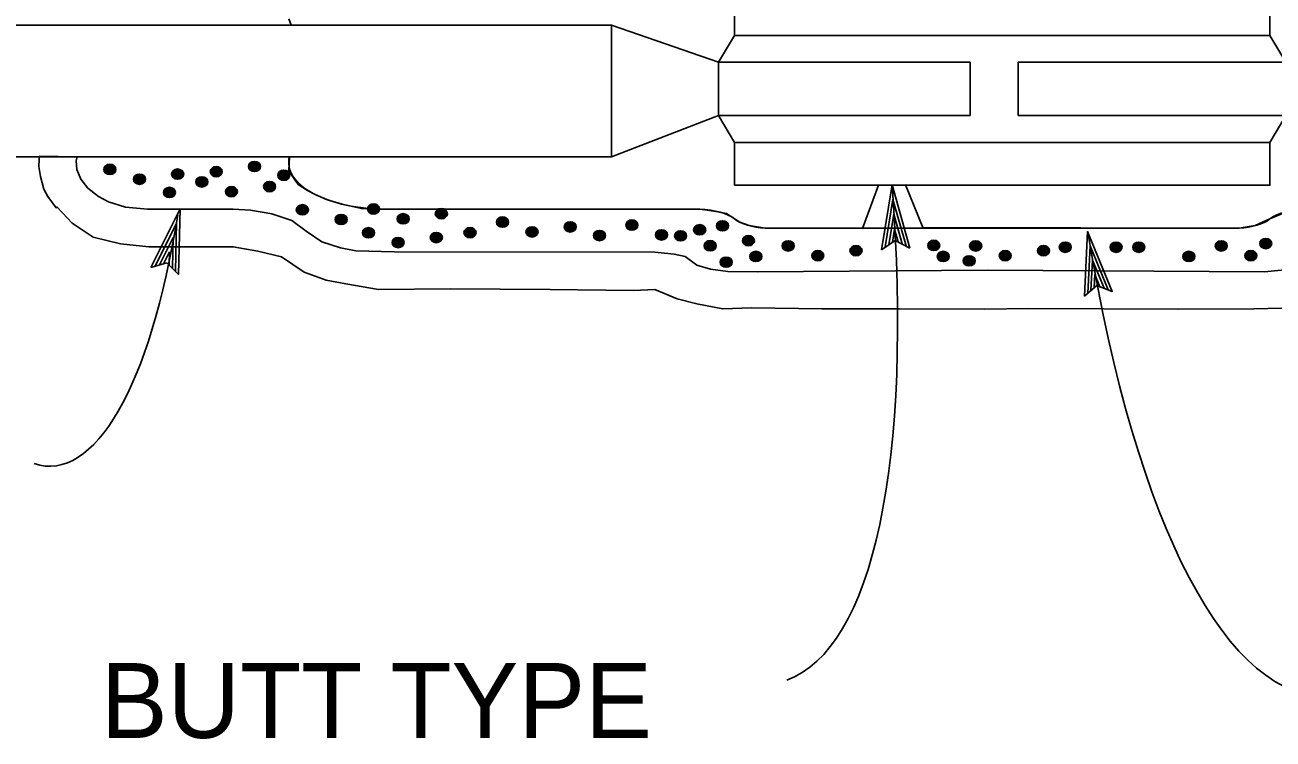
# Model space of a CAD drawing. Extents: x -893 to 867, y -474 to 712.
# Drawn here: x 85.2 to 201.8, y 166 to 232.7 of the extents above; entities that cross this region are included whole.
import ezdxf

# ---------------------------------------------------------------- set-up
doc = ezdxf.new("R2010")
doc.units = 0
for name, color, linetype in [('56 Stage 3 Anno', 7, 'Continuous'), ('57 Undefined', 7, 'Continuous'), ('59 Sndwall Anno', 7, 'Continuous'), ('60 Nongeo Data', 7, 'Continuous')]:
    doc.layers.add(name, color=color, linetype=linetype)

msp = doc.modelspace()

# ---------------------------------------------------------------- linework, layer by layer
at = {"layer": '56 Stage 3 Anno'}
for p, q in [((166.18, 217.82), (165.19, 211.75)), ((167.85, 211.9), (166.18, 217.82)), ((166.18, 217.82), (166.18, 217.82)), ((166.25, 216.43), (165.53, 212.01)), ((167.49, 212.1), (166.26, 216.44)), ((96.95, 210.07), (99.68, 215.58)), ((99.68, 215.58), (99.54, 209.44)), ((99.68, 215.58), (99.68, 215.58)), ((166.34, 215.06), (165.87, 212.2)), ((167.11, 212.31), (166.34, 215.06)), ((97.35, 210.2), (99.35, 214.24)), ((99.35, 214.23), (99.25, 209.75)), ((166.41, 213.68), (166.21, 212.46)), ((166.76, 212.47), (166.41, 213.68)), ((97.75, 210.34), (99.02, 212.9)), ((99.02, 212.9), (98.96, 210.01)), ((165.19, 211.75), (166.47, 212.62)), ((166.47, 212.62), (167.85, 211.9)), ((98.13, 210.43), (98.69, 211.56)), ((98.69, 211.56), (98.66, 210.32)), ((165.19, 211.75), (165.19, 211.75)), ((167.85, 211.9), (167.85, 211.9)), ((98.44, 210.53), (96.95, 210.07)), ((96.95, 210.07), (96.95, 210.07)), ((99.54, 209.44), (98.44, 210.53)), ((99.54, 209.44), (99.54, 209.44))]:
    msp.add_line(p, q, dxfattribs=at)
msp.add_lwpolyline([(184.15, 207.4), (184.43, 213.44), (186.74, 207.85), (186.36, 208), (184.67, 212.1), (184.46, 207.67), (184.76, 207.93), (184.9, 210.76), (185.98, 208.15), (185.6, 208.29), (185.13, 209.43), (185.07, 208.2), (185.31, 208.4), (186.74, 207.85), (185.31, 208.4)], close=True, dxfattribs=at)
for centre, major_axis, ratio, start_param, end_param in [((136.11, 252.2), (19.52, -80.87), 0.291204, 0.030339, 1.062597), ((86.61, 239.02), (0.96, -47.5), 0.302638, 6.176694, 7.317623), ((208.35, 259.13), (-1.8, -89.16), 0.300761, 5.259428, 6.307728)]:
    msp.add_ellipse(centre, major_axis=major_axis, ratio=ratio, start_param=start_param, end_param=end_param, dxfattribs=at)
at = {"layer": '59 Sndwall Anno'}
for centre, major_axis in [((93.12, 219.25), (-0.564, 0)), ((93.12, 219.25), (-0.497, 0)), ((93.12, 219.25), (-0.429, 0)), ((93.12, 219.25), (-0.361, 0)), ((93.12, 219.25), (-0.294, 0)), ((93.12, 219.25), (-0.226, 0)), ((93.12, 219.25), (-0.158, 0)), ((93.12, 219.25), (-0.0677, 0)), ((99.45, 218.81), (-0.564, 0)), ((99.45, 218.81), (-0.497, 0)), ((99.45, 218.81), (-0.429, 0)), ((103.06, 219.04), (-0.564, 0)), ((103.06, 219.04), (-0.497, 0)), ((103.06, 219.04), (-0.429, 0)), ((103.06, 219.04), (-0.361, 0)), ((103.06, 219.04), (-0.294, 0)), ((103.06, 219.04), (-0.226, 0)), ((103.06, 219.04), (-0.158, 0)), ((106.63, 219.52), (-0.564, 0)), ((106.63, 219.52), (-0.497, 0)), ((106.63, 219.52), (-0.429, 0)), ((106.63, 219.52), (-0.361, 0)), ((106.63, 219.52), (-0.294, 0)), ((106.63, 219.52), (-0.226, 0)), ((106.63, 219.52), (-0.158, 0)), ((106.63, 219.52), (-0.0677, 0)), ((109.36, 218.7), (-0.564, 0)), ((95.89, 218.33), (-0.564, 0)), ((95.89, 218.33), (-0.497, 0)), ((95.89, 218.33), (-0.429, 0)), ((95.89, 218.33), (-0.361, 0)), ((95.89, 218.33), (-0.294, 0)), ((95.89, 218.33), (-0.226, 0)), ((95.89, 218.33), (-0.158, 0)), ((95.89, 218.33), (-0.0677, 0)), ((99.45, 218.81), (-0.361, 0)), ((99.45, 218.81), (-0.294, 0)), ((99.45, 218.81), (-0.226, 0)), ((99.45, 218.81), (-0.158, 0)), ((99.45, 218.81), (-0.0677, 0)), ((101.71, 218.08), (-0.564, 0)), ((101.71, 218.08), (-0.497, 0)), ((101.71, 218.08), (-0.429, 0)), ((101.71, 218.08), (-0.361, 0)), ((101.71, 218.08), (-0.294, 0)), ((101.71, 218.08), (-0.226, 0)), ((101.71, 218.08), (-0.158, 0)), ((101.71, 218.08), (-0.0677, 0)), ((103.06, 219.04), (-0.0677, 0)), ((108.04, 217.64), (-0.564, 0)), ((108.04, 217.64), (-0.497, 0)), ((108.04, 217.64), (-0.429, 0)), ((109.36, 218.7), (-0.497, 0)), ((109.36, 218.7), (-0.429, 0)), ((109.36, 218.7), (-0.361, 0)), ((109.36, 218.7), (-0.294, 0)), ((109.36, 218.7), (-0.226, 0)), ((109.36, 218.7), (-0.158, 0)), ((109.36, 218.7), (-0.0677, 0)), ((98.68, 217.1), (-0.564, 0)), ((98.68, 217.1), (-0.497, 0)), ((98.68, 217.1), (-0.429, 0)), ((98.68, 217.1), (-0.361, 0)), ((98.68, 217.1), (-0.294, 0)), ((98.68, 217.1), (-0.226, 0)), ((98.68, 217.1), (-0.158, 0)), ((98.68, 217.1), (-0.0677, 0)), ((104.47, 217.17), (-0.564, 0)), ((104.47, 217.17), (-0.497, 0)), ((104.47, 217.17), (-0.429, 0)), ((104.47, 217.17), (-0.361, 0)), ((104.47, 217.17), (-0.294, 0)), ((104.47, 217.17), (-0.226, 0)), ((104.47, 217.17), (-0.158, 0)), ((104.47, 217.17), (-0.0677, 0)), ((108.04, 217.64), (-0.361, 0)), ((108.04, 217.64), (-0.294, 0)), ((108.04, 217.64), (-0.226, 0)), ((108.04, 217.64), (-0.158, 0)), ((108.04, 217.64), (-0.0677, 0)), ((111.1, 215.48), (-0.564, 0)), ((111.1, 215.48), (-0.497, 0)), ((111.1, 215.48), (-0.429, 0)), ((111.1, 215.48), (-0.361, 0)), ((111.1, 215.48), (-0.294, 0)), ((111.1, 215.48), (-0.226, 0)), ((117.75, 215.55), (-0.564, 0)), ((117.75, 215.55), (-0.497, 0)), ((117.75, 215.55), (-0.429, 0)), ((117.75, 215.55), (-0.361, 0)), ((117.75, 215.55), (-0.294, 0)), ((117.75, 215.55), (-0.226, 0)), ((117.75, 215.55), (-0.158, 0)), ((111.1, 215.48), (-0.158, 0)), ((111.1, 215.48), (-0.0677, 0)), ((114.72, 214.57), (-0.564, 0)), ((114.72, 214.57), (-0.497, 0)), ((114.72, 214.57), (-0.429, 0)), ((114.72, 214.57), (-0.361, 0)), ((114.72, 214.57), (-0.294, 0)), ((114.72, 214.57), (-0.226, 0)), ((114.72, 214.57), (-0.158, 0)), ((114.72, 214.57), (-0.0677, 0)), ((117.75, 215.55), (-0.0677, 0)), ((120.51, 214.64), (-0.564, 0)), ((120.51, 214.64), (-0.497, 0)), ((120.51, 214.64), (-0.429, 0)), ((120.51, 214.64), (-0.361, 0)), ((120.51, 214.64), (-0.294, 0)), ((120.51, 214.64), (-0.226, 0)), ((120.51, 214.64), (-0.158, 0)), ((120.51, 214.64), (-0.0677, 0)), ((124.08, 215.11), (-0.564, 0)), ((124.08, 215.11), (-0.497, 0)), ((124.08, 215.11), (-0.429, 0)), ((124.08, 215.11), (-0.361, 0)), ((124.08, 215.11), (-0.294, 0)), ((124.08, 215.11), (-0.226, 0)), ((124.08, 215.11), (-0.158, 0)), ((124.08, 215.11), (-0.0677, 0)), ((129.79, 214.33), (-0.564, 0)), ((129.79, 214.33), (-0.497, 0)), ((129.79, 214.33), (-0.429, 0)), ((129.79, 214.33), (-0.361, 0)), ((129.79, 214.33), (-0.294, 0)), ((129.79, 214.33), (-0.226, 0)), ((141.88, 214.05), (-0.564, 0)), ((117.28, 213.33), (-0.564, 0)), ((117.28, 213.33), (-0.497, 0)), ((117.28, 213.33), (-0.429, 0)), ((117.28, 213.33), (-0.361, 0)), ((117.28, 213.33), (-0.294, 0)), ((117.28, 213.33), (-0.226, 0)), ((117.28, 213.33), (-0.158, 0)), ((117.28, 213.33), (-0.0677, 0)), ((123.61, 212.88), (-0.564, 0)), ((126.76, 213.34), (-0.564, 0)), ((126.76, 213.34), (-0.497, 0)), ((126.76, 213.34), (-0.429, 0)), ((126.76, 213.34), (-0.361, 0)), ((126.76, 213.34), (-0.294, 0)), ((126.76, 213.34), (-0.226, 0)), ((126.76, 213.34), (-0.158, 0)), ((126.76, 213.34), (-0.0677, 0)), ((129.79, 214.33), (-0.158, 0)), ((129.79, 214.33), (-0.0677, 0)), ((132.55, 213.41), (-0.564, 0)), ((132.55, 213.41), (-0.497, 0)), ((132.55, 213.41), (-0.429, 0)), ((132.55, 213.41), (-0.361, 0)), ((132.55, 213.41), (-0.294, 0)), ((132.55, 213.41), (-0.226, 0)), ((132.55, 213.41), (-0.158, 0)), ((132.55, 213.41), (-0.0677, 0)), ((136.12, 213.88), (-0.564, 0)), ((136.12, 213.88), (-0.497, 0)), ((136.12, 213.88), (-0.429, 0)), ((136.12, 213.88), (-0.361, 0)), ((136.12, 213.88), (-0.294, 0)), ((136.12, 213.88), (-0.226, 0)), ((136.12, 213.88), (-0.158, 0)), ((136.12, 213.88), (-0.0677, 0)), ((138.85, 213.07), (-0.564, 0)), ((138.85, 213.07), (-0.497, 0)), ((138.85, 213.07), (-0.429, 0)), ((138.85, 213.07), (-0.361, 0)), ((141.88, 214.05), (-0.497, 0)), ((141.88, 214.05), (-0.429, 0)), ((141.88, 214.05), (-0.361, 0)), ((141.88, 214.05), (-0.294, 0)), ((141.88, 214.05), (-0.226, 0)), ((141.88, 214.05), (-0.158, 0)), ((141.88, 214.05), (-0.0677, 0)), ((144.64, 213.13), (-0.564, 0)), ((144.64, 213.13), (-0.497, 0)), ((144.64, 213.13), (-0.429, 0)), ((144.64, 213.13), (-0.361, 0)), ((144.64, 213.13), (-0.294, 0)), ((146.43, 213.04), (-0.564, 0)), ((146.43, 213.04), (-0.497, 0)), ((146.43, 213.04), (-0.429, 0)), ((146.43, 213.04), (-0.361, 0)), ((148.21, 213.61), (-0.564, 0)), ((148.21, 213.61), (-0.497, 0)), ((148.21, 213.61), (-0.429, 0)), ((148.21, 213.61), (-0.361, 0)), ((148.21, 213.61), (-0.294, 0)), ((148.21, 213.61), (-0.226, 0)), ((148.21, 213.61), (-0.158, 0)), ((148.21, 213.61), (-0.0677, 0)), ((150.34, 213.98), (-0.564, 0)), ((150.34, 213.98), (-0.497, 0)), ((150.34, 213.98), (-0.429, 0)), ((150.34, 213.98), (-0.361, 0)), ((150.34, 213.98), (-0.294, 0)), ((150.34, 213.98), (-0.226, 0)), ((150.34, 213.98), (-0.158, 0)), ((150.34, 213.98), (-0.0677, 0)), ((120.04, 212.41), (-0.564, 0)), ((120.04, 212.41), (-0.497, 0)), ((120.04, 212.41), (-0.429, 0)), ((120.04, 212.41), (-0.361, 0)), ((120.04, 212.41), (-0.294, 0)), ((120.04, 212.41), (-0.226, 0)), ((120.04, 212.41), (-0.158, 0)), ((120.04, 212.41), (-0.0677, 0)), ((123.61, 212.88), (-0.497, 0)), ((123.61, 212.88), (-0.429, 0)), ((123.61, 212.88), (-0.361, 0)), ((123.61, 212.88), (-0.294, 0)), ((123.61, 212.88), (-0.226, 0)), ((123.61, 212.88), (-0.158, 0)), ((123.61, 212.88), (-0.0677, 0)), ((138.85, 213.07), (-0.294, 0)), ((138.85, 213.07), (-0.226, 0)), ((138.85, 213.07), (-0.158, 0)), ((138.85, 213.07), (-0.0677, 0)), ((144.64, 213.13), (-0.226, 0)), ((144.64, 213.13), (-0.158, 0)), ((144.64, 213.13), (-0.0677, 0)), ((146.43, 213.04), (-0.294, 0)), ((146.43, 213.04), (-0.226, 0)), ((146.43, 213.04), (-0.158, 0)), ((146.43, 213.04), (-0.0677, 0)), ((149.19, 212.12), (-0.564, 0)), ((149.19, 212.12), (-0.497, 0)), ((149.19, 212.12), (-0.429, 0)), ((149.19, 212.12), (-0.361, 0)), ((149.19, 212.12), (-0.294, 0)), ((149.19, 212.12), (-0.226, 0)), ((149.19, 212.12), (-0.158, 0)), ((149.19, 212.12), (-0.0677, 0)), ((152.76, 212.59), (-0.564, 0)), ((152.76, 212.59), (-0.497, 0)), ((152.76, 212.59), (-0.429, 0)), ((152.76, 212.59), (-0.361, 0)), ((152.76, 212.59), (-0.294, 0)), ((152.76, 212.59), (-0.226, 0)), ((152.76, 212.59), (-0.158, 0)), ((152.76, 212.59), (-0.0677, 0)), ((156.48, 212.1), (-0.564, 0)), ((156.48, 212.1), (-0.497, 0)), ((156.48, 212.1), (-0.429, 0)), ((156.48, 212.1), (-0.361, 0)), ((156.48, 212.1), (-0.294, 0)), ((156.48, 212.1), (-0.226, 0)), ((156.48, 212.1), (-0.158, 0)), ((170.07, 212.15), (-0.564, 0)), ((170.07, 212.15), (-0.497, 0)), ((170.07, 212.15), (-0.429, 0)), ((170.07, 212.15), (-0.361, 0)), ((170.07, 212.15), (-0.294, 0)), ((170.07, 212.15), (-0.226, 0)), ((170.07, 212.15), (-0.158, 0)), ((170.07, 212.15), (-0.0677, 0)), ((173.99, 212.1), (-0.564, 0)), ((173.99, 212.1), (-0.497, 0)), ((173.99, 212.1), (-0.429, 0)), ((173.99, 212.1), (-0.361, 0)), ((173.99, 212.1), (-0.294, 0)), ((173.99, 212.1), (-0.226, 0)), ((173.99, 212.1), (-0.158, 0)), ((182.36, 211.98), (-0.564, 0)), ((182.36, 211.98), (-0.497, 0)), ((182.36, 211.98), (-0.429, 0)), ((182.36, 211.98), (-0.361, 0)), ((182.36, 211.98), (-0.294, 0)), ((182.36, 211.98), (-0.226, 0)), ((187.1, 211.98), (-0.564, 0)), ((187.1, 211.98), (-0.497, 0)), ((187.1, 211.98), (-0.429, 0)), ((187.1, 211.98), (-0.361, 0)), ((187.1, 211.98), (-0.294, 0)), ((187.1, 211.98), (-0.226, 0)), ((189.22, 211.98), (-0.564, 0)), ((189.22, 211.98), (-0.497, 0)), ((189.22, 211.98), (-0.429, 0)), ((189.22, 211.98), (-0.361, 0)), ((189.22, 211.98), (-0.294, 0)), ((189.22, 211.98), (-0.226, 0)), ((196.93, 212.1), (-0.564, 0)), ((196.93, 212.1), (-0.497, 0)), ((196.93, 212.1), (-0.429, 0)), ((196.93, 212.1), (-0.361, 0)), ((196.93, 212.1), (-0.294, 0)), ((196.93, 212.1), (-0.226, 0)), ((196.93, 212.1), (-0.158, 0)), ((201.08, 212.32), (-0.564, 0)), ((201.08, 212.32), (-0.497, 0)), ((201.08, 212.32), (-0.429, 0)), ((201.08, 212.32), (-0.361, 0)), ((201.08, 212.32), (-0.294, 0)), ((201.08, 212.32), (-0.226, 0)), ((201.08, 212.32), (-0.158, 0)), ((201.08, 212.32), (-0.0677, 0)), ((150.68, 210.58), (-0.564, 0)), ((150.68, 210.58), (-0.497, 0)), ((153.45, 211.12), (-0.564, 0)), ((153.45, 211.12), (-0.497, 0)), ((153.45, 211.12), (-0.429, 0)), ((153.45, 211.12), (-0.361, 0)), ((153.45, 211.12), (-0.294, 0)), ((153.45, 211.12), (-0.226, 0)), ((153.45, 211.12), (-0.158, 0)), ((153.45, 211.12), (-0.0677, 0)), ((156.48, 212.1), (-0.0677, 0)), ((159.24, 211.19), (-0.564, 0)), ((159.24, 211.19), (-0.497, 0)), ((159.24, 211.19), (-0.429, 0)), ((159.24, 211.19), (-0.361, 0)), ((159.24, 211.19), (-0.294, 0)), ((159.24, 211.19), (-0.226, 0)), ((159.24, 211.19), (-0.158, 0)), ((159.24, 211.19), (-0.0677, 0)), ((162.81, 211.66), (-0.564, 0)), ((162.81, 211.66), (-0.497, 0)), ((162.81, 211.66), (-0.429, 0)), ((162.81, 211.66), (-0.361, 0)), ((162.81, 211.66), (-0.294, 0)), ((162.81, 211.66), (-0.226, 0)), ((162.81, 211.66), (-0.158, 0)), ((162.81, 211.66), (-0.0677, 0)), ((170.96, 211.12), (-0.564, 0)), ((170.96, 211.12), (-0.497, 0)), ((170.96, 211.12), (-0.429, 0)), ((170.96, 211.12), (-0.361, 0)), ((170.96, 211.12), (-0.294, 0)), ((170.96, 211.12), (-0.226, 0)), ((170.96, 211.12), (-0.158, 0)), ((170.96, 211.12), (-0.0677, 0)), ((173.38, 210.71), (-0.564, 0)), ((173.38, 210.71), (-0.497, 0)), ((173.38, 210.71), (-0.429, 0)), ((173.38, 210.71), (-0.361, 0)), ((173.99, 212.1), (-0.0677, 0)), ((176.75, 211.19), (-0.564, 0)), ((176.75, 211.19), (-0.497, 0)), ((176.75, 211.19), (-0.429, 0)), ((176.75, 211.19), (-0.361, 0)), ((176.75, 211.19), (-0.294, 0)), ((176.75, 211.19), (-0.226, 0)), ((176.75, 211.19), (-0.158, 0)), ((176.75, 211.19), (-0.0677, 0)), ((180.32, 211.66), (-0.564, 0)), ((180.32, 211.66), (-0.497, 0)), ((180.32, 211.66), (-0.429, 0)), ((180.32, 211.66), (-0.361, 0)), ((180.32, 211.66), (-0.294, 0)), ((180.32, 211.66), (-0.226, 0)), ((180.32, 211.66), (-0.158, 0)), ((180.32, 211.66), (-0.0677, 0)), ((182.36, 211.98), (-0.158, 0)), ((182.36, 211.98), (-0.0677, 0)), ((187.1, 211.98), (-0.158, 0)), ((187.1, 211.98), (-0.0677, 0)), ((189.22, 211.98), (-0.158, 0)), ((189.22, 211.98), (-0.0677, 0)), ((193.9, 211.12), (-0.564, 0)), ((193.9, 211.12), (-0.497, 0)), ((193.9, 211.12), (-0.429, 0)), ((193.9, 211.12), (-0.361, 0)), ((193.9, 211.12), (-0.294, 0)), ((193.9, 211.12), (-0.226, 0)), ((193.9, 211.12), (-0.158, 0)), ((193.9, 211.12), (-0.0677, 0)), ((196.93, 212.1), (-0.0677, 0)), ((199.69, 211.19), (-0.564, 0)), ((199.69, 211.19), (-0.497, 0)), ((199.69, 211.19), (-0.429, 0)), ((199.69, 211.19), (-0.361, 0)), ((199.69, 211.19), (-0.294, 0)), ((199.69, 211.19), (-0.226, 0)), ((199.69, 211.19), (-0.158, 0)), ((199.69, 211.19), (-0.0677, 0)), ((150.68, 210.58), (-0.429, 0)), ((150.68, 210.58), (-0.361, 0)), ((150.68, 210.58), (-0.294, 0)), ((150.68, 210.58), (-0.226, 0)), ((150.68, 210.58), (-0.158, 0)), ((150.68, 210.58), (-0.0677, 0)), ((173.38, 210.71), (-0.294, 0)), ((173.38, 210.71), (-0.226, 0)), ((173.38, 210.71), (-0.158, 0)), ((173.38, 210.71), (-0.0677, 0))]:
    msp.add_ellipse(centre, major_axis=major_axis, ratio=0.85, dxfattribs=at)
at = {"layer": '60 Nongeo Data'}
for p, q in [((151.47, 235.77), (151.47, 231.77)), ((201.47, 235.77), (201.47, 231.77)), ((21.45, 232.74), (139.97, 232.74)), ((139.97, 220.42), (139.97, 232.74)), ((139.97, 232.74), (149.97, 229.27)), ((151.47, 231.77), (201.47, 231.77)), ((149.97, 224.27), (149.97, 229.27)), ((149.97, 229.27), (173.47, 229.27)), ((173.47, 224.27), (173.47, 229.27)), ((177.97, 224.27), (177.97, 229.27)), ((177.97, 229.27), (202.97, 229.27)), ((139.97, 220.42), (149.97, 224.27)), ((149.97, 224.27), (173.47, 224.27)), ((177.97, 224.27), (202.97, 224.27)), ((151.47, 221.77), (201.47, 221.77)), ((151.47, 221.77), (151.47, 217.77)), ((201.47, 221.77), (201.47, 217.77)), ((20.9, 220.42), (139.97, 220.42)), ((151.47, 217.77), (201.47, 217.77)), ((118.89, 215.52), (148.23, 215.52)), ((154.34, 213.77), (176.47, 213.77)), ((198.6, 213.77), (176.47, 213.77))]:
    msp.add_line(p, q, dxfattribs=at)
for points in [[(109.82, 233.31), (110.04, 232.74), (111.05, 232.72), (139.97, 232.74), (149.97, 229.27), (151.47, 231.77), (151.47, 235.77)], [(201.47, 235.77), (201.47, 231.77), (202.97, 229.27)], [(202.6, 206.27), (199.97, 206.22), (192.91, 206.19), (178.98, 206.26), (174.78, 206.19), (166.88, 206.22), (165.23, 206.22), (159.62, 206.21), (153.05, 206.31), (150.36, 206.21), (147.95, 206.7), (146.11, 207.17), (144.01, 208.02), (142.03, 207.95), (134.26, 208.03), (124.9, 208.08), (118.21, 208.02), (115.17, 208.57), (113.31, 208.91), (111.27, 209.66), (109.15, 211.08), (109.15, 211.08), (106.95, 211.62), (104.64, 212.02), (100.64, 212.02), (96.75, 212.02), (94.1, 212.31), (91.56, 212.93), (89.6, 214.24), (88.2, 215.73), (88.1, 215.66), (87.34, 216.72), (86.95, 217.39), (86.64, 218.58), (86.5, 219.53), (86.52, 220.16), (86.54, 220.48), (90.05, 220.42), (89.97, 220.05), (90.03, 219.24), (90.42, 218.35), (91.06, 217.5), (92.07, 216.73), (92.99, 216.22), (94.57, 215.71), (96.65, 215.52), (104.64, 215.52), (106.25, 215.43), (108.26, 215.11), (108.26, 215.11), (110.13, 214.47), (111.47, 213.47), (112.93, 212.47), (114.66, 211.93), (116.1, 211.65), (119.69, 211.54), (144.01, 211.52), (145.82, 211.33), (146.86, 211.12), (147.94, 210.31), (149.23, 209.93), (150.85, 209.72), (153.61, 209.69), (175.09, 209.82), (200.98, 209.69), (204.1, 210)]]:
    msp.add_lwpolyline(points, dxfattribs=at)
for points in [[(149.97, 224.27), (151.47, 221.77), (151.47, 217.77), (164.91, 217.78), (163.43, 213.73), (154.34, 213.77), (152.84, 214), (151.95, 214.32), (151.47, 214.62), (150.73, 215.12), (149.92, 215.3), (149.12, 215.42), (148.23, 215.52), (118.89, 215.52), (116.61, 215.59), (114.83, 216.01), (113.34, 216.45), (112.29, 216.9), (111.57, 217.28), (110.72, 217.83), (110.22, 218.55), (109.83, 219.15), (109.9, 220.42), (139.97, 220.42)], [(207.29, 222.62), (205.31, 215.52), (204.7, 215.52), (203.02, 215.3), (201.47, 214.62), (200.09, 214), (198.6, 213.77), (169.05, 213.81), (167.45, 217.81), (201.47, 217.77), (201.47, 221.77), (202.97, 224.27)]]:
    msp.add_lwpolyline(points, close=True, dxfattribs=at)
for centre, major_axis, ratio, start_param, end_param in [((118.92, 219.82), (9.1, -0.06), 0.472318, 3.013746, 4.722), ((148.4, 214.05), (3.5, -0.18), 0.417374, 0.522227, 1.639436), ((154.5, 215.22), (3.5, -0.18), 0.417374, 3.683641, 4.68805), ((198.44, 215.22), (-3.5, -0.18), 0.417374, 1.595135, 2.599544), ((204.54, 214.05), (-3.5, -0.18), 0.417374, 4.64375, 5.760958)]:
    msp.add_ellipse(centre, major_axis=major_axis, ratio=ratio, start_param=start_param, end_param=end_param, dxfattribs=at)

# ---------------------------------------------------------------- texts
at = {"layer": '57 Undefined'}
msp.add_text('BUTT TYPE', height=7, dxfattribs=at).set_placement((92.27, 166.13))

doc.saveas('drawing.dxf')
